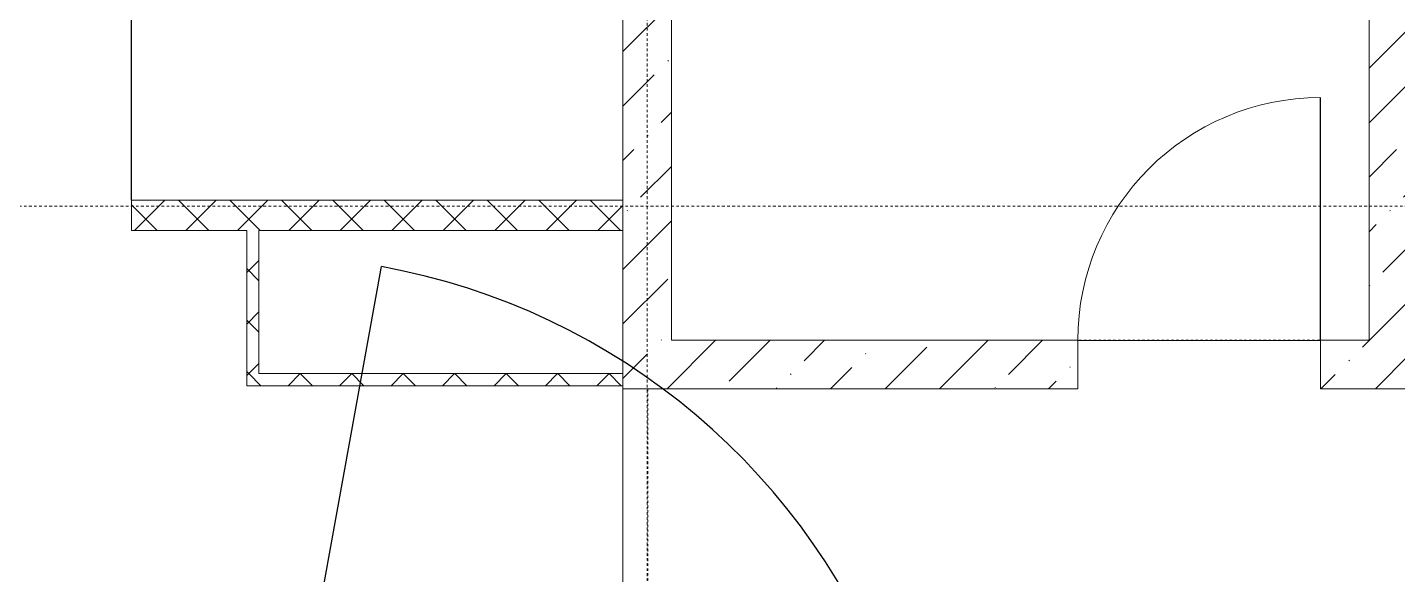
# Model space of a CAD drawing. Header units: millimetres. Extents: x -174154 to -170572, y -111302 to -109817.
# Drawn here: x -170798.2 to -170741.7, y -110551.3 to -110528.8 of the extents above; entities that cross this region are included whole.
import ezdxf

# ---------------------------------------------------------------- set-up
doc = ezdxf.new("R2010")
doc.units = ezdxf.units.MM
for name, pattern in [('ACAD_ISO02W100', [15, 12, -3]), ('ADSK_Линия сетки', [21, 12, -3, 3, -3]), ('ADSK_Сверху', [4.5, 3, -1.5]), ('ADSK_Штрих_ш3 п1_5', [4.5, 3, -1.5])]:
    doc.linetypes.add(name, pattern=pattern)
doc.layers.get('Defpoints').update_dxf_attribs({"color": 70})
for name, color, linetype, lineweight in [('!Подложка', 252, 'ACAD_ISO02W100', 25), ('Двери', 7, 'Continuous', 18), ('Лестницы', 7, 'Continuous', 18), ('Оси', 7, 'Continuous', 9), ('Панель', 7, 'Continuous', 18), ('Перекрытия', 7, 'Continuous', 18), ('Стены разрез', 7, 'Continuous', 40), ('Стены штриховка', 7, 'Continuous', 18)]:
    doc.layers.add(name, color=color, linetype=linetype, lineweight=lineweight)
doc.layers.add('_Разделитель помещений_', color=4, linetype='ADSK_Штрих_ш3 п1_5', lineweight=40, true_color=0x00ffff)
pattern_1 = [(45, (30280, 12305), (84.1903, 308.6967), [396.875, -79.375, 3.353, -76.022])]
pattern_2 = [(45, (30280, 12305), (-106.066, 106.066), []), (135, (30280, 12305), (-106.066, -106.066), [])]

# ---------------------------------------------------------------- blocks, each defined once
blk = doc.blocks.new('AC_Дверь_Однопольная_ПВХ - 960х2080h В О Л-799633-В_АР_ПЭ_02 Этаж')
at = {"layer": 'Панель', "lineweight": 30}
blk.add_line((500, 62.5), (500, 1062.5), dxfattribs=at)
at = {"layer": 'Панель'}
blk.add_arc((500, 62.5), 1000, 90, 180, dxfattribs=at)
blk = doc.blocks.new('AC_Дверь_Однопольная_ПВХ - 960х2080h М ОЛ Глухой низ с доводчиком-847266-В_АР_ПЭ_02 Этаж')
at = {"layer": 'Панель', "lineweight": 30}
blk.add_line((500, 100), (500, 1100), dxfattribs=at)
at = {"layer": 'Панель'}
blk.add_arc((500, 100), 1000, 90, 180, dxfattribs=at)
blk = doc.blocks.new('A$C02fe7d8c')
at = {"layer": 'Стены разрез', "lineweight": 20, "true_color": 0x636466}
h = blk.add_hatch(dxfattribs=at)
h.set_pattern_fill('FP_4', color=251, style=0, pattern_type=2)
h.set_pattern_definition(pattern_1)
h.paths.add_polyline_path([(15129.9, 8313), (15129.9, 14555), (14929.9, 14555), (14929.9, 8313)])
h = blk.add_hatch(dxfattribs=at)
h.set_pattern_fill('FP_4', color=251, style=0, pattern_type=2)
h.set_pattern_definition(pattern_1)
h.paths.add_polyline_path([(18147.9, 8313), (18204.2, 8313), (18204.2, 14555), (18004.2, 14555), (18004.2, 8313)])
h = blk.add_hatch(dxfattribs=at)
h.set_pattern_fill('FP_1', color=251, style=0, pattern_type=2)
h.set_pattern_definition(pattern_2)
h.paths.add_polyline_path([(14929.9, 8765), (14929.9, 8890), (12905, 8890), (12905, 8765), (13430, 8765)])
h.paths.add_polyline_path([(11905, 8765), (11905, 8890), (9420, 8890), (9420, 8765)])
h.paths.add_polyline_path([(8420, 8765), (8420, 8890), (5395, 8890), (5395, 8765)])
h.paths.add_polyline_path([(3655, 8765), (4395, 8765), (4395, 8890), (3655, 8890)])
h.paths.add_polyline_path([(2555, 8765), (2655, 8765), (2655, 8890), (2555, 8890)])
h = blk.add_hatch(dxfattribs=at)
h.set_pattern_fill('FP_1', color=251, style=0, pattern_type=2)
h.set_pattern_definition(pattern_2)
h.paths.add_polyline_path([(13430, 8175.5), (13430, 8765), (13380, 8765), (13380, 8175.5)])
h = blk.add_hatch(dxfattribs=at)
h.set_pattern_fill('FP_4', color=251, style=0, pattern_type=2)
h.set_pattern_definition(pattern_1)
h.paths.add_polyline_path([(18204.2, 8113), (18204.2, 8313), (17804.2, 8313), (17804.2, 8113), (18147.9, 8113)])
h.paths.add_polyline_path([(16804.2, 8113), (16804.2, 8313), (14929.9, 8313), (14929.9, 8113), (15143.4, 8113)])
h = blk.add_hatch(dxfattribs=at)
h.set_pattern_fill('FP_1', color=251, style=0, pattern_type=2)
h.set_pattern_definition(pattern_2)
h.paths.add_polyline_path([(14929.9, 8125.5), (14929.9, 8175.5), (13380, 8175.5), (13380, 8125.5)])
at = {"layer": '_Разделитель помещений_', "color": 251, "lineweight": 20, "true_color": 0x636466}
blk.add_line((15032.5, 8113), (15032.5, 6702.5), dxfattribs=at)
at = {"layer": 'Лестницы', "color": 251, "linetype": 'ADSK_Сверху', "lineweight": 20, "true_color": 0x636466}
for p, q in [((15129.9, 9663), (15129.9, 8313)), ((18004.2, 8313), (18004.2, 9663)), ((15129.9, 8313), (18004.2, 8313))]:
    blk.add_line(p, q, dxfattribs=at)
at = {"layer": 'Лестницы', "color": 251, "lineweight": 20, "true_color": 0x636466}
for p, q in [((15130, 9663), (15130, 8313)), ((16804.2, 8312.1), (17804.2, 8312.1))]:
    blk.add_line(p, q, dxfattribs=at)
at = {"layer": 'Оси', "linetype": 'ADSK_Линия сетки'}
for p, q in [((15030, 16592.9), (15030, -2195)), ((32780, 8865), (-1856.4, 8865))]:
    blk.add_line(p, q, dxfattribs=at)
at = {"layer": 'Перекрытия', "color": 251, "lineweight": 20, "true_color": 0x636466}
blk.add_line((14929.9, 4921), (14929.9, 8113), dxfattribs=at)
at = {"layer": 'Стены разрез', "color": 251, "lineweight": 20, "true_color": 0x636466}
for p, q in [((14929.9, 14335), (14929.9, 8890)), ((15129.9, 8313), (15129.9, 14335)), ((18004.2, 14335), (18004.2, 8313)), ((14929.9, 8890), (12905, 8890)), ((12905, 8890), (12905, 8765)), ((12905, 8765), (13380, 8765)), ((13380, 8765), (13380, 8125.5)), ((13430, 8765), (14929.9, 8765)), ((13430, 8175.5), (13430, 8765)), ((14929.9, 8765), (14929.9, 8175.5)), ((16804.2, 8313), (15129.9, 8313)), ((16804.2, 8113), (16804.2, 8313)), ((18004.2, 8313), (17804.2, 8313)), ((17804.2, 8313), (17804.2, 8113)), ((14929.9, 8175.5), (13430, 8175.5)), ((13380, 8125.5), (14929.9, 8125.5)), ((14929.9, 8125.5), (14929.9, 8113)), ((14929.9, 8113), (16804.2, 8113)), ((17804.2, 8113), (18204.2, 8113))]:
    blk.add_line(p, q, dxfattribs=at)
at = {"layer": 'Стены штриховка', "color": 251, "lineweight": 20, "true_color": 0x636466}
for p, q in [((14929.9, 8765), (14929.9, 8890)), ((14929.9, 8175.5), (14929.9, 8125.5))]:
    blk.add_line(p, q, dxfattribs=at)
at = {"layer": 'Двери', "color": 251, "lineweight": 20, "true_color": 0x636466}
for name, p in [('AC_Дверь_Однопольная_ПВХ - 960х2080h В О Л-799633-В_АР_ПЭ_02 Этаж', (12405, 8827.5)), ('AC_Дверь_Однопольная_ПВХ - 960х2080h М ОЛ Глухой низ с доводчиком-847266-В_АР_ПЭ_02 Этаж', (17304.2, 8213))]:
    blk.add_blockref(name, p, dxfattribs=at)

msp = doc.modelspace()

# ---------------------------------------------------------------- linework, layer by layer
at = {"layer": 'Defpoints', "ltscale": 5}
msp.add_lwpolyline([(-170788.547, -110565.872), (-170767.415, -110583.767, 0.57735), (-170783.615, -110538.624)], format="xyb", dxfattribs=at)
msp.add_lwpolyline([(-170788.547, -110565.872), (-170783.615, -110538.624)], dxfattribs=at)

# ---------------------------------------------------------------- block references
at = {"layer": '!Подложка', "ltscale": 20, "xscale": 0.01, "yscale": 0.01, "zscale": 0.01}
msp.add_blockref('A$C02fe7d8c', (-170922.963, -110624.788), dxfattribs=at)

doc.saveas('drawing.dxf')
